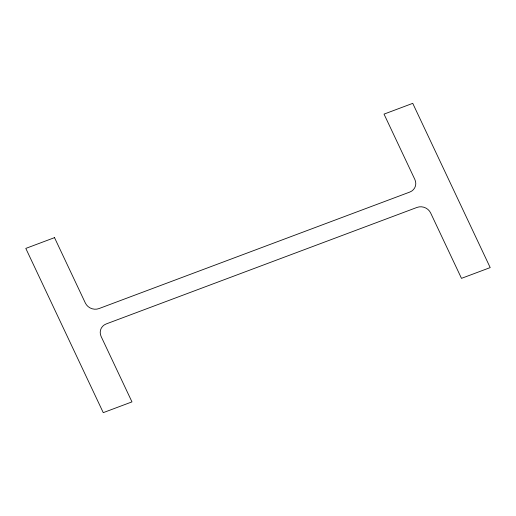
<?xml version="1.0" encoding="UTF-8"?>
<svg xmlns="http://www.w3.org/2000/svg" width="516" height="516" viewBox="0 0 516 516"><rect width="100%" height="100%" fill="white"/><g stroke="black" fill="none" stroke-linecap="round" stroke-linejoin="round"><path stroke-width="0.77" d="M54.515 237.644L25.8 248.409L103.258 412.652L131.973 401.887L101.136 336.503A10.417 9.598 22.3 0 1 106.238 323.925L416.999 207.426A10.417 9.598 22.3 0 1 430.647 212.973L461.485 278.356L490.2 267.591L412.742 103.348L384.027 114.113L414.864 179.497A10.417 9.598 22.3 0 1 409.762 192.075L99.001 308.574A10.417 9.598 22.3 0 1 85.353 303.027L54.515 237.644"/></g></svg>
